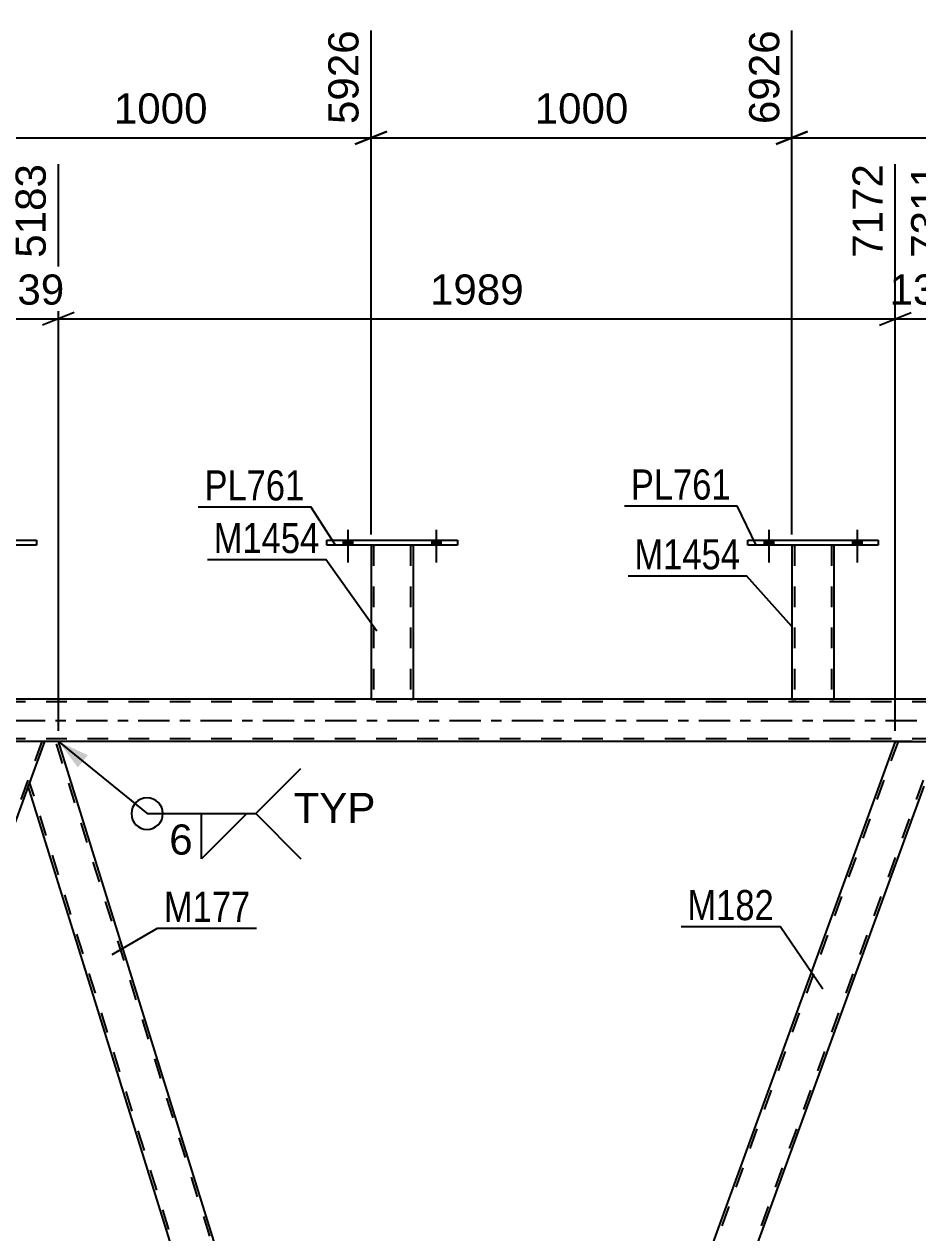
# Model space of a CAD drawing. Header units: millimetres. Extents: x -115 to 726, y -400 to 194.
# Drawn here: x 174.6 to 259.5, y -48.7 to 66.2 of the extents above; entities that cross this region are included whole.
import ezdxf

# ---------------------------------------------------------------- set-up
doc = ezdxf.new("R2010")
doc.units = ezdxf.units.MM
doc.linetypes.add('DXK_LINE_DOT2', pattern=[3.9198, 1.9599, -1.9599])
doc.linetypes.add('DXK_LINE_DOT3', pattern=[5.9187, 2.979, -0.9799, 0.9799, -0.9799])
doc.styles.add('Arial', font='arial.ttf', dxfattribs={"height": 0.2})
doc.styles.add('Arial Narrow', font='ARIALN.TTF', dxfattribs={"height": 0.2})

# ---------------------------------------------------------------- blocks, each defined once
blk = doc.blocks.new('Bolt-203724152-2865 - 2793')
at = {"linetype": 'Continuous'}
for points in [[(244.91, 16.64), (245.79, 16.64), (245.79, 17.12), (244.91, 17.12)], [(253.31, 16.64), (254.19, 16.64), (254.19, 17.12), (253.31, 17.12)]]:
    blk.add_hatch(color=1, dxfattribs=at).paths.add_polyline_path(points)
at = {"color": 1, "linetype": 'Continuous'}
for p, q in [((245.35, 18.12), (245.35, 15)), ((253.75, 18.12), (253.75, 15)), ((244.91, 17.12), (244.91, 16.64)), ((245.79, 17.12), (245.79, 16.64)), ((253.31, 17.12), (253.31, 16.64)), ((254.19, 17.12), (254.19, 16.64))]:
    blk.add_line(p, q, dxfattribs=at)
blk = doc.blocks.new('Bolt-203724152-2866 - 2793')
at = {"linetype": 'Continuous'}
for points in [[(244.91, 16.64), (245.79, 16.64), (245.79, 17.12), (244.91, 17.12)], [(253.31, 16.64), (254.19, 16.64), (254.19, 17.12), (253.31, 17.12)]]:
    blk.add_hatch(color=1, dxfattribs=at).paths.add_polyline_path(points)
at = {"color": 1, "linetype": 'Continuous'}
for p, q in [((245.35, 18.12), (245.35, 15)), ((253.75, 18.12), (253.75, 15)), ((244.91, 17.12), (244.91, 16.64)), ((245.79, 17.12), (245.79, 16.64)), ((253.31, 17.12), (253.31, 16.64)), ((254.19, 17.12), (254.19, 16.64))]:
    blk.add_line(p, q, dxfattribs=at)
blk = doc.blocks.new('Bolt-203724152-2867 - 2793')
at = {"linetype": 'Continuous'}
for points in [[(204.91, 16.64), (205.79, 16.64), (205.79, 17.12), (204.91, 17.12)], [(213.31, 16.64), (214.19, 16.64), (214.19, 17.12), (213.31, 17.12)]]:
    blk.add_hatch(color=1, dxfattribs=at).paths.add_polyline_path(points)
at = {"color": 1, "linetype": 'Continuous'}
for p, q in [((205.35, 18.12), (205.35, 15)), ((213.75, 18.12), (213.75, 15)), ((204.91, 17.12), (204.91, 16.64)), ((205.79, 17.12), (205.79, 16.64)), ((213.31, 17.12), (213.31, 16.64)), ((214.19, 17.12), (214.19, 16.64))]:
    blk.add_line(p, q, dxfattribs=at)
blk = doc.blocks.new('Part-203724152-3021 - 2793')
at = {"color": 7, "linetype": 'DXK_LINE_DOT2'}
for p, q in [((257.64, -2), (213.51, -123.22)), ((261.38, -2), (217.26, -123.22)), ((257.64, -2), (257.65, -2))]:
    blk.add_line(p, q, dxfattribs=at)
at = {"color": 2, "linetype": 'Continuous'}
for p, q in [((257.38, -2), (215.02, -118.4)), ((257.38, -2), (261.64, -2)), ((260.09, -6.25), (219.27, -118.4))]:
    blk.add_line(p, q, dxfattribs=at)
blk = doc.blocks.new('Part-203724152-3205 - 2793')
at = {"color": 7, "linetype": 'DXK_LINE_DOT2'}
for p, q in [((207.55, 16.65), (207.55, 16.65)), ((207.55, 16.65), (207.55, 16.64)), ((207.55, 16.64), (207.55, 16.65)), ((207.58, 16.65), (207.55, 16.65)), ((207.55, 16.65), (207.58, 16.65)), ((207.69, 16.65), (207.58, 16.65)), ((207.58, 16.65), (207.69, 16.65)), ((207.84, 16.65), (207.69, 16.65)), ((207.69, 16.65), (207.84, 16.65)), ((207.79, 16.65), (207.79, 16.65)), ((207.79, 16.65), (207.79, 2)), ((207.8, 16.65), (207.79, 16.65)), ((207.79, 16.65), (207.8, 16.65)), ((207.86, 16.65), (207.8, 16.65)), ((207.8, 16.65), (207.86, 16.65)), ((211.25, 16.65), (207.84, 16.65)), ((211.25, 16.65), (207.84, 16.65)), ((211.16, 16.65), (207.86, 16.65)), ((207.86, 16.65), (207.93, 16.65)), ((211.23, 16.65), (207.93, 16.65)), ((211.23, 16.65), (211.16, 16.65)), ((211.29, 16.65), (211.23, 16.65)), ((211.23, 16.65), (211.29, 16.65)), ((211.25, 16.65), (211.4, 16.65)), ((211.4, 16.65), (211.25, 16.65)), ((211.31, 16.65), (211.29, 16.65)), ((211.29, 16.65), (211.31, 16.65)), ((211.31, 16.65), (211.31, 16.65)), ((211.31, 16.65), (211.31, 2)), ((211.4, 16.65), (211.51, 16.65)), ((211.51, 16.65), (211.4, 16.65)), ((211.51, 16.65), (211.55, 16.65)), ((211.55, 16.65), (211.51, 16.65)), ((211.55, 16.65), (211.55, 16.65)), ((211.55, 16.65), (211.55, 16.64)), ((211.55, 16.64), (211.55, 16.65)), ((207.55, 2), (207.58, 2)), ((207.58, 2), (207.69, 2)), ((207.69, 2), (207.84, 2)), ((207.8, 2), (207.79, 2)), ((207.79, 2), (207.8, 2)), ((207.86, 2), (207.8, 2)), ((207.8, 2), (207.84, 2)), ((211.25, 2), (207.84, 2)), ((207.84, 2), (207.86, 2)), ((211.16, 2), (207.86, 2)), ((207.86, 2), (207.93, 2)), ((211.29, 2), (207.93, 2)), ((211.23, 2), (211.16, 2)), ((211.29, 2), (211.23, 2)), ((211.25, 2), (211.4, 2)), ((211.31, 2), (211.29, 2)), ((211.29, 2), (211.31, 2)), ((211.4, 2), (211.51, 2)), ((211.51, 2), (211.55, 2))]:
    blk.add_line(p, q, dxfattribs=at)
at = {"color": 2, "linetype": 'Continuous'}
for p, q in [((207.55, 16.64), (207.55, 2)), ((211.55, 16.64), (211.55, 2)), ((207.58, 2), (207.55, 2)), ((207.69, 2), (207.58, 2)), ((207.84, 2), (207.69, 2)), ((211.25, 2), (207.84, 2)), ((211.4, 2), (211.25, 2)), ((211.51, 2), (211.4, 2)), ((211.55, 2), (211.51, 2))]:
    blk.add_line(p, q, dxfattribs=at)
blk = doc.blocks.new('Part-203724152-3041 - 2793')
at = {"color": 2, "linetype": 'Continuous'}
for p, q in [((176.5, -2), (174.96, -6.25)), ((177.82, -2), (176.5, -2)), ((214.1, -118.4), (177.82, -2)), ((209.91, -118.4), (174.96, -6.25))]:
    blk.add_line(p, q, dxfattribs=at)
at = {"color": 7, "linetype": 'DXK_LINE_DOT2'}
for p, q in [((214.39, -120.12), (177.57, -2)), ((211.67, -123.22), (175.09, -5.88))]:
    blk.add_line(p, q, dxfattribs=at)
blk = doc.blocks.new('Part-203724152-3056 - 2793')
at = {"color": 7, "linetype": 'DXK_LINE_DOT2'}
for p, q in [((176.25, -2), (132.13, -123.22)), ((176.5, -2), (174.96, -6.25))]:
    blk.add_line(p, q, dxfattribs=at)
at = {"color": 2, "linetype": 'Continuous'}
for p, q in [((176.5, -2), (172.25, -2)), ((174.96, -6.25), (132.38, -123.22))]:
    blk.add_line(p, q, dxfattribs=at)
blk = doc.blocks.new('Part-203724152-3220 - 2793')
at = {"color": 2, "linetype": 'Continuous'}
for p, q in [((203.35, 16.64), (203.35, 17.12)), ((203.35, 17.12), (215.75, 17.12)), ((215.75, 16.64), (203.35, 16.64)), ((215.75, 17.12), (215.75, 16.64))]:
    blk.add_line(p, q, dxfattribs=at)
blk = doc.blocks.new('Part-203724152-3225 - 2793')
at = {"color": 7, "linetype": 'DXK_LINE_DOT2'}
for p, q in [((247.55, 16.65), (247.55, 16.65)), ((247.55, 16.65), (247.55, 16.64)), ((247.55, 16.64), (247.55, 16.65)), ((247.58, 16.65), (247.55, 16.65)), ((247.55, 16.65), (247.58, 16.65)), ((247.69, 16.65), (247.58, 16.65)), ((247.58, 16.65), (247.69, 16.65)), ((247.84, 16.65), (247.69, 16.65)), ((247.69, 16.65), (247.84, 16.65)), ((247.79, 16.65), (247.79, 16.65)), ((247.79, 16.65), (247.79, 2)), ((247.8, 16.65), (247.79, 16.65)), ((247.79, 16.65), (247.8, 16.65)), ((247.86, 16.65), (247.8, 16.65)), ((247.8, 16.65), (247.86, 16.65)), ((251.25, 16.65), (247.84, 16.65)), ((251.25, 16.65), (247.84, 16.65)), ((251.16, 16.65), (247.86, 16.65)), ((247.86, 16.65), (247.93, 16.65)), ((251.24, 16.65), (247.93, 16.65)), ((251.24, 16.65), (251.16, 16.65)), ((251.29, 16.65), (251.24, 16.65)), ((251.24, 16.65), (251.29, 16.65)), ((251.25, 16.65), (251.41, 16.65)), ((251.41, 16.65), (251.25, 16.65)), ((251.31, 16.65), (251.29, 16.65)), ((251.29, 16.65), (251.31, 16.65)), ((251.31, 16.65), (251.31, 16.65)), ((251.31, 16.65), (251.31, 2)), ((251.41, 16.65), (251.51, 16.65)), ((251.51, 16.65), (251.41, 16.65)), ((251.51, 16.65), (251.55, 16.65)), ((251.55, 16.65), (251.51, 16.65)), ((251.55, 16.65), (251.55, 16.65)), ((251.55, 16.65), (251.55, 16.64)), ((251.55, 16.64), (251.55, 16.65)), ((247.55, 2), (247.58, 2)), ((247.58, 2), (247.69, 2)), ((247.69, 2), (247.84, 2)), ((247.8, 2), (247.79, 2)), ((247.79, 2), (247.8, 2)), ((247.86, 2), (247.8, 2)), ((247.8, 2), (247.84, 2)), ((251.25, 2), (247.84, 2)), ((247.84, 2), (247.86, 2)), ((251.16, 2), (247.86, 2)), ((247.86, 2), (247.93, 2)), ((251.29, 2), (247.93, 2)), ((251.24, 2), (251.16, 2)), ((251.29, 2), (251.24, 2)), ((251.25, 2), (251.41, 2)), ((251.31, 2), (251.29, 2)), ((251.29, 2), (251.31, 2)), ((251.41, 2), (251.51, 2)), ((251.51, 2), (251.55, 2))]:
    blk.add_line(p, q, dxfattribs=at)
at = {"color": 2, "linetype": 'Continuous'}
for p, q in [((247.55, 16.64), (247.55, 2)), ((251.55, 16.64), (251.55, 2)), ((247.58, 2), (247.55, 2)), ((247.69, 2), (247.58, 2)), ((247.84, 2), (247.69, 2)), ((251.25, 2), (247.84, 2)), ((251.41, 2), (251.25, 2)), ((251.51, 2), (251.41, 2)), ((251.55, 2), (251.51, 2))]:
    blk.add_line(p, q, dxfattribs=at)
blk = doc.blocks.new('Part-203724152-3230 - 2793')
at = {"color": 2, "linetype": 'Continuous'}
for p, q in [((243.35, 16.64), (243.35, 17.12)), ((243.35, 17.12), (255.75, 17.12)), ((255.75, 16.64), (243.35, 16.64)), ((255.75, 17.12), (255.75, 16.64))]:
    blk.add_line(p, q, dxfattribs=at)
blk = doc.blocks.new('Part-203724152-3360 - 2793')
at = {"color": 2, "linetype": 'Continuous'}
for p, q in [((163.35, 16.64), (163.35, 17.12)), ((163.35, 17.12), (175.75, 17.12)), ((175.75, 16.64), (163.35, 16.64)), ((175.75, 17.12), (175.75, 16.64))]:
    blk.add_line(p, q, dxfattribs=at)
blk = doc.blocks.new('Part-203724152-3405 - 2793')
at = {"color": 7, "linetype": 'DXK_LINE_DOT2'}
for p, q in [((633.32, 1.76), (-29.49, 1.76)), ((633.32, 2), (47.55, 2)), ((211.55, 2), (207.55, 2)), ((251.55, 2), (247.55, 2)), ((633.32, -1.76), (-29.49, -1.76)), ((177.82, -2), (172.25, -2)), ((262.95, -2), (257.38, -2))]:
    blk.add_line(p, q, dxfattribs=at)
at = {"color": 2, "linetype": 'Continuous'}
for p, q in [((207.55, 2), (171.55, 2)), ((247.55, 2), (211.55, 2)), ((287.55, 2), (251.55, 2)), ((257.38, -2), (177.82, -2))]:
    blk.add_line(p, q, dxfattribs=at)
at = {"color": 7, "linetype": 'DXK_LINE_DOT3'}
blk.add_line((-39.49, 0), (633.32, 0), dxfattribs=at)
blk = doc.blocks.new('Bolt-203724152-3422 - 2793')
at = {"linetype": 'Continuous'}
for points in [[(204.91, 16.64), (205.79, 16.64), (205.79, 17.12), (204.91, 17.12)], [(213.31, 16.64), (214.19, 16.64), (214.19, 17.12), (213.31, 17.12)]]:
    blk.add_hatch(color=1, dxfattribs=at).paths.add_polyline_path(points)
at = {"color": 1, "linetype": 'Continuous'}
for p, q in [((205.35, 18.12), (205.35, 15)), ((213.75, 18.12), (213.75, 15)), ((204.91, 17.12), (204.91, 16.64)), ((205.79, 17.12), (205.79, 16.64)), ((213.31, 17.12), (213.31, 16.64)), ((214.19, 17.12), (214.19, 16.64))]:
    blk.add_line(p, q, dxfattribs=at)
blk = doc.blocks.new('StraightDimension-203724152-3788 - 2793')
at = {"color": 7, "linetype": 'Continuous'}
for p, q in [((207.55, 17.65), (207.55, 65.56)), ((247.55, 17.65), (247.55, 65.56)), ((209.05, 55.97), (206.05, 54.77)), ((207.55, 55.37), (247.55, 55.37)), ((246.05, 54.77), (249.05, 55.97))]:
    blk.add_line(p, q, dxfattribs=at)
at = {"color": 0}
blk.add_wipeout([(232.59, 56.12), (232.59, 60.32), (222.5, 60.32), (222.5, 56.12)], dxfattribs=at)
at = {"color": 3, "style": 'Arial'}
blk.add_text('1000', height=2.865, dxfattribs=at).set_placement((223.1, 56.72))
at = {"color": 0, "linetype": 'Continuous'}
blk.add_wipeout([(246.95, 66.16), (242.75, 66.16), (242.75, 56.07), (246.95, 56.07)], dxfattribs=at)
at = {"color": 3, "linetype": 'Continuous', "style": 'Arial'}
blk.add_text('6926', height=2.865, rotation=90.0002, dxfattribs=at).set_placement((246.35, 56.67))
blk = doc.blocks.new('StraightDimension-203724152-4003 - 2793')
at = {"color": 7, "linetype": 'Continuous'}
for p, q in [((257.38, -1), (257.38, 52.86)), ((262.95, -1), (262.95, 52.86)), ((255.88, 37.56), (258.88, 38.76)), ((257.38, 38.16), (262.95, 38.16)), ((264.45, 38.76), (261.45, 37.56))]:
    blk.add_line(p, q, dxfattribs=at)
at = {"color": 0}
blk.add_wipeout([(264.1, 38.91), (264.1, 43.11), (256.23, 43.11), (256.23, 38.91)], dxfattribs=at)
at = {"color": 3, "style": 'Arial'}
blk.add_text('139', height=2.865, dxfattribs=at).set_placement((256.83, 39.51))
at = {"color": 0, "linetype": 'Continuous'}
blk.add_wipeout([(262.35, 53.46), (258.15, 53.46), (258.15, 43.36), (262.35, 43.36)], dxfattribs=at)
at = {"color": 3, "linetype": 'Continuous', "style": 'Arial'}
blk.add_text('7311', height=2.865, rotation=90.0002, dxfattribs=at).set_placement((261.75, 43.96))
blk = doc.blocks.new('StraightDimension-203724152-4039 - 2793')
at = {"color": 7, "linetype": 'Continuous'}
for p, q in [((177.82, -1), (177.82, 52.86)), ((257.38, -1), (257.38, 52.86)), ((179.32, 38.76), (176.32, 37.56)), ((177.82, 38.16), (257.38, 38.16)), ((255.88, 37.56), (258.88, 38.76))]:
    blk.add_line(p, q, dxfattribs=at)
at = {"color": 0, "linetype": 'Continuous'}
blk.add_wipeout([(256.78, 53.46), (252.58, 53.46), (252.58, 43.36), (256.78, 43.36)], dxfattribs=at)
at = {"color": 0}
blk.add_wipeout([(222.65, 38.91), (222.65, 43.11), (212.55, 43.11), (212.55, 38.91)], dxfattribs=at)
at = {"color": 3, "linetype": 'Continuous', "style": 'Arial'}
blk.add_text('7172', height=2.865, rotation=90.0002, dxfattribs=at).set_placement((256.18, 43.96))
at = {"color": 3, "style": 'Arial'}
blk.add_text('1989', height=2.865, dxfattribs=at).set_placement((213.15, 39.51))
blk = doc.blocks.new('StraightDimension-203724152-3780 - 2793')
at = {"color": 7, "linetype": 'Continuous'}
for p, q in [((167.55, 17.65), (167.55, 65.56)), ((207.55, 17.65), (207.55, 65.56)), ((169.05, 55.97), (166.05, 54.77)), ((167.55, 55.37), (207.55, 55.37)), ((206.05, 54.77), (209.05, 55.97))]:
    blk.add_line(p, q, dxfattribs=at)
at = {"color": 0}
blk.add_wipeout([(192.59, 56.12), (192.59, 60.32), (182.5, 60.32), (182.5, 56.12)], dxfattribs=at)
at = {"color": 3, "style": 'Arial'}
blk.add_text('1000', height=2.865, dxfattribs=at).set_placement((183.1, 56.72))
at = {"color": 0, "linetype": 'Continuous'}
blk.add_wipeout([(206.95, 66.16), (202.75, 66.16), (202.75, 56.07), (206.95, 56.07)], dxfattribs=at)
at = {"color": 3, "linetype": 'Continuous', "style": 'Arial'}
blk.add_text('5926', height=2.865, rotation=90.0002, dxfattribs=at).set_placement((206.35, 56.67))
blk = doc.blocks.new('StraightDimension-203724152-3774 - 2793')
at = {"color": 7, "linetype": 'Continuous'}
for p, q in [((247.55, 17.65), (247.55, 65.56)), ((287.56, 17.65), (287.56, 65.56)), ((249.05, 55.97), (246.05, 54.77)), ((247.55, 55.37), (287.56, 55.37)), ((286.06, 54.77), (289.06, 55.97))]:
    blk.add_line(p, q, dxfattribs=at)
at = {"color": 0}
blk.add_wipeout([(272.6, 56.12), (272.6, 60.32), (262.51, 60.32), (262.51, 56.12)], dxfattribs=at)
at = {"color": 3, "style": 'Arial'}
blk.add_text('1000', height=2.865, dxfattribs=at).set_placement((263.11, 56.72))
at = {"color": 0, "linetype": 'Continuous'}
blk.add_wipeout([(286.96, 66.16), (282.76, 66.16), (282.76, 56.07), (286.96, 56.07)], dxfattribs=at)
at = {"color": 3, "linetype": 'Continuous', "style": 'Arial'}
blk.add_text('7926', height=2.865, rotation=90.0002, dxfattribs=at).set_placement((286.36, 56.67))
blk = doc.blocks.new('StraightDimension-203724152-4021 - 2793')
at = {"color": 7, "linetype": 'Continuous'}
for p, q in [((172.25, -1), (172.25, 52.86)), ((177.82, -1), (177.82, 52.86)), ((170.75, 37.56), (173.75, 38.76)), ((172.25, 38.16), (177.82, 38.16)), ((179.32, 38.76), (176.32, 37.56))]:
    blk.add_line(p, q, dxfattribs=at)
at = {"color": 0}
blk.add_wipeout([(178.97, 38.91), (178.97, 43.11), (171.1, 43.11), (171.1, 38.91)], dxfattribs=at)
at = {"color": 3, "style": 'Arial'}
blk.add_text('139', height=2.865, dxfattribs=at).set_placement((171.7, 39.51))
at = {"color": 0, "linetype": 'Continuous'}
blk.add_wipeout([(177.22, 53.46), (173.02, 53.46), (173.02, 43.36), (177.22, 43.36)], dxfattribs=at)
at = {"color": 3, "linetype": 'Continuous', "style": 'Arial'}
blk.add_text('5183', height=2.865, rotation=90.0002, dxfattribs=at).set_placement((176.62, 43.96))
blk = doc.blocks.new('Mark-203724152-3226 - 2793')
at = {"color": 30, "linetype": 'Continuous'}
for p in [(231.64, 20.38), (244.14, 16.64)]:
    blk.add_line(p, (242.34, 20.38), dxfattribs=at)
at = {"color": 0}
blk.add_wipeout([(241.74, 20.98), (241.74, 23.98), (232.24, 23.98), (232.24, 20.98)], dxfattribs=at)
blk.add_wipeout([(241.74, 20.98), (241.74, 23.98), (232.24, 23.98), (232.24, 20.98)], dxfattribs=at)
at = {"color": 3, "style": 'Arial Narrow'}
blk.add_text('PL761', height=2.863, dxfattribs=at).set_placement((232.24, 20.98))
blk = doc.blocks.new('Mark-203724152-3216 - 2793')
at = {"color": 30, "linetype": 'Continuous'}
for p in [(191.11, 20.3), (204.15, 16.64)]:
    blk.add_line(p, (201.81, 20.3), dxfattribs=at)
at = {"color": 0}
blk.add_wipeout([(201.21, 20.9), (201.21, 23.9), (191.71, 23.9), (191.71, 20.9)], dxfattribs=at)
blk.add_wipeout([(201.21, 20.9), (201.21, 23.9), (191.71, 23.9), (191.71, 20.9)], dxfattribs=at)
at = {"color": 3, "style": 'Arial Narrow'}
blk.add_text('PL761', height=2.863, dxfattribs=at).set_placement((191.71, 20.9))
blk = doc.blocks.new('Mark-203724152-3017 - 2793')
at = {"color": 30, "linetype": 'Continuous'}
for p in [(237.02, -19.59), (250.48, -25.54)]:
    blk.add_line(p, (246.45, -19.59), dxfattribs=at)
at = {"color": 0}
blk.add_wipeout([(245.85, -18.99), (245.85, -15.99), (237.62, -15.99), (237.62, -18.99)], dxfattribs=at)
blk.add_wipeout([(245.85, -18.99), (245.85, -15.99), (237.62, -15.99), (237.62, -18.99)], dxfattribs=at)
at = {"color": 3, "style": 'Arial Narrow'}
blk.add_text('M182', height=2.863, dxfattribs=at).set_placement((237.62, -18.99))
blk = doc.blocks.new('Mark-203724152-3037 - 2793')
at = {"color": 30, "linetype": 'Continuous'}
for p, q in [((182.92, -22.26), (187.25, -19.76)), ((187.25, -19.76), (196.67, -19.76))]:
    blk.add_line(p, q, dxfattribs=at)
at = {"color": 0}
blk.add_wipeout([(196.07, -19.16), (196.07, -16.16), (187.85, -16.16), (187.85, -19.16)], dxfattribs=at)
blk.add_wipeout([(196.07, -19.16), (196.07, -16.16), (187.85, -16.16), (187.85, -19.16)], dxfattribs=at)
at = {"color": 3, "style": 'Arial Narrow'}
blk.add_text('M177', height=2.863, dxfattribs=at).set_placement((187.85, -19.16))
blk = doc.blocks.new('Mark-203724152-3201 - 2793')
at = {"color": 30, "linetype": 'Continuous'}
for p in [(191.99, 15.3), (208.11, 8.49)]:
    blk.add_line(p, (203.24, 15.3), dxfattribs=at)
at = {"color": 0}
blk.add_wipeout([(202.64, 15.9), (202.64, 18.9), (192.59, 18.9), (192.59, 15.9)], dxfattribs=at)
blk.add_wipeout([(202.64, 15.9), (202.64, 18.9), (192.59, 18.9), (192.59, 15.9)], dxfattribs=at)
at = {"color": 3, "style": 'Arial Narrow'}
blk.add_text('M1454', height=2.863, dxfattribs=at).set_placement((192.59, 15.9))
blk = doc.blocks.new('Mark-203724152-3221 - 2793')
at = {"color": 30, "linetype": 'Continuous'}
for p in [(231.98, 13.75), (247.55, 8.93)]:
    blk.add_line(p, (243.23, 13.75), dxfattribs=at)
at = {"color": 0}
blk.add_wipeout([(242.63, 14.35), (242.63, 17.35), (232.58, 17.35), (232.58, 14.35)], dxfattribs=at)
blk.add_wipeout([(242.63, 14.35), (242.63, 17.35), (232.58, 17.35), (232.58, 14.35)], dxfattribs=at)
at = {"color": 3, "style": 'Arial Narrow'}
blk.add_text('M1454', height=2.863, dxfattribs=at).set_placement((232.58, 14.35))
blk = doc.blocks.new('WeldMark-203724152-13038 - 2793')
at = {"linetype": 'Continuous'}
blk.add_hatch(color=30, dxfattribs=at).paths.add_polyline_path([(179.67, -4.47), (177.82, -2), (180.62, -3.31)])
at = {"color": 30, "linetype": 'Continuous'}
for p, q in [((177.82, -2), (186.26, -8.86)), ((186.26, -8.86), (196.58, -8.86))]:
    blk.add_line(p, q, dxfattribs=at)
at = {"color": 3, "linetype": 'Continuous'}
for p, q in [((196.58, -8.86), (200.87, -4.58)), ((191.44, -8.86), (195.73, -8.86)), ((195.73, -8.86), (191.44, -13.15)), ((191.44, -13.15), (191.44, -8.86)), ((196.58, -8.86), (200.87, -13.15))]:
    blk.add_line(p, q, dxfattribs=at)
blk.add_arc((186.26, -8.86), 1.5, 90, 270, dxfattribs=at)
at = {"color": 0}
blk.add_wipeout([(190.78, -12.96), (190.78, -9.56), (188.16, -9.56), (188.16, -12.96)], dxfattribs=at)
at = {"color": 3, "linetype": 'Continuous'}
blk.add_arc((186.26, -8.86), 1.5, 270, 90, dxfattribs=at)
at = {"color": 3, "style": 'Arial'}
blk.add_text('6', height=2.87, dxfattribs=at).set_placement((188.36, -12.76))
at = {"color": 0, "linetype": 'Continuous'}
blk.add_wipeout([(207.96, -9.76), (207.96, -6.76), (200.18, -6.76), (200.18, -9.76)], dxfattribs=at)
blk.add_wipeout([(207.96, -9.76), (207.96, -6.76), (200.18, -6.76), (200.18, -9.76)], dxfattribs=at)
at = {"color": 3, "linetype": 'Continuous', "style": 'Arial'}
blk.add_text('TYP', height=2.865, dxfattribs=at).set_placement((200.18, -9.76))

msp = doc.modelspace()

# ---------------------------------------------------------------- block references
for name in ['Bolt-203724152-2867 - 2793', 'Bolt-203724152-3422 - 2793', 'Bolt-203724152-2865 - 2793', 'Bolt-203724152-2866 - 2793', 'Part-203724152-3360 - 2793', 'Part-203724152-3220 - 2793', 'Part-203724152-3205 - 2793', 'Part-203724152-3230 - 2793', 'Part-203724152-3225 - 2793', 'Part-203724152-3405 - 2793', 'Part-203724152-3056 - 2793', 'Part-203724152-3041 - 2793', 'Part-203724152-3021 - 2793']:
    msp.add_blockref(name, (0, 0))

# ---------------------------------------------------------------- next in the draw order: block references
for name in ['StraightDimension-203724152-3788 - 2793', 'StraightDimension-203724152-4003 - 2793', 'WeldMark-203724152-13038 - 2793', 'Mark-203724152-3017 - 2793', 'Mark-203724152-3037 - 2793']:
    msp.add_blockref(name, (0, 0))

# ---------------------------------------------------------------- next in the draw order: block references
msp.add_blockref('StraightDimension-203724152-4039 - 2793', (0, 0))

# ---------------------------------------------------------------- next in the draw order: block references
for name in ['StraightDimension-203724152-3780 - 2793', 'StraightDimension-203724152-3774 - 2793', 'Mark-203724152-3226 - 2793']:
    msp.add_blockref(name, (0, 0))

# ---------------------------------------------------------------- next in the draw order: block references
for name in ['StraightDimension-203724152-4021 - 2793', 'Mark-203724152-3216 - 2793', 'Mark-203724152-3221 - 2793']:
    msp.add_blockref(name, (0, 0))

# ---------------------------------------------------------------- next in the draw order: block references
msp.add_blockref('Mark-203724152-3201 - 2793', (0, 0))

doc.saveas('drawing.dxf')
